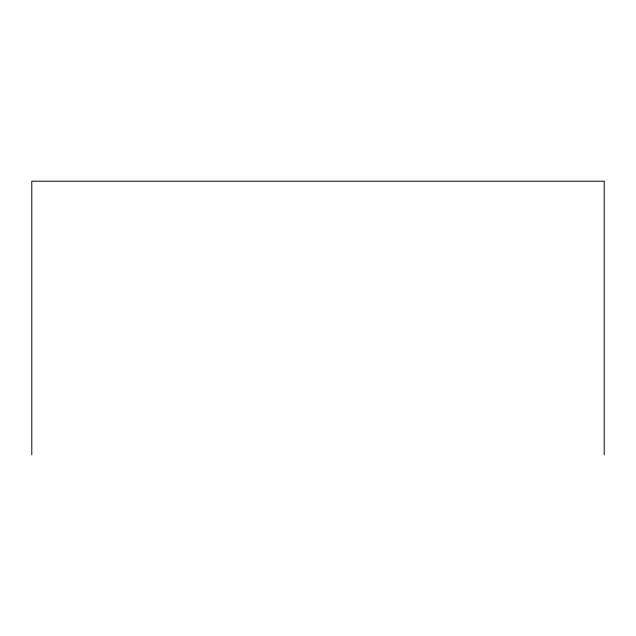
<?xml version="1.0" encoding="UTF-8"?>
<svg xmlns="http://www.w3.org/2000/svg" width="636" height="636" viewBox="0 0 636 636"><rect width="100%" height="100%" fill="white"/><g stroke="black" fill="none" stroke-linecap="round" stroke-linejoin="round"><path stroke-width="0.95" d="M604.2 454.788L604.2 181.212L31.8 181.212L31.8 454.788"/></g></svg>
